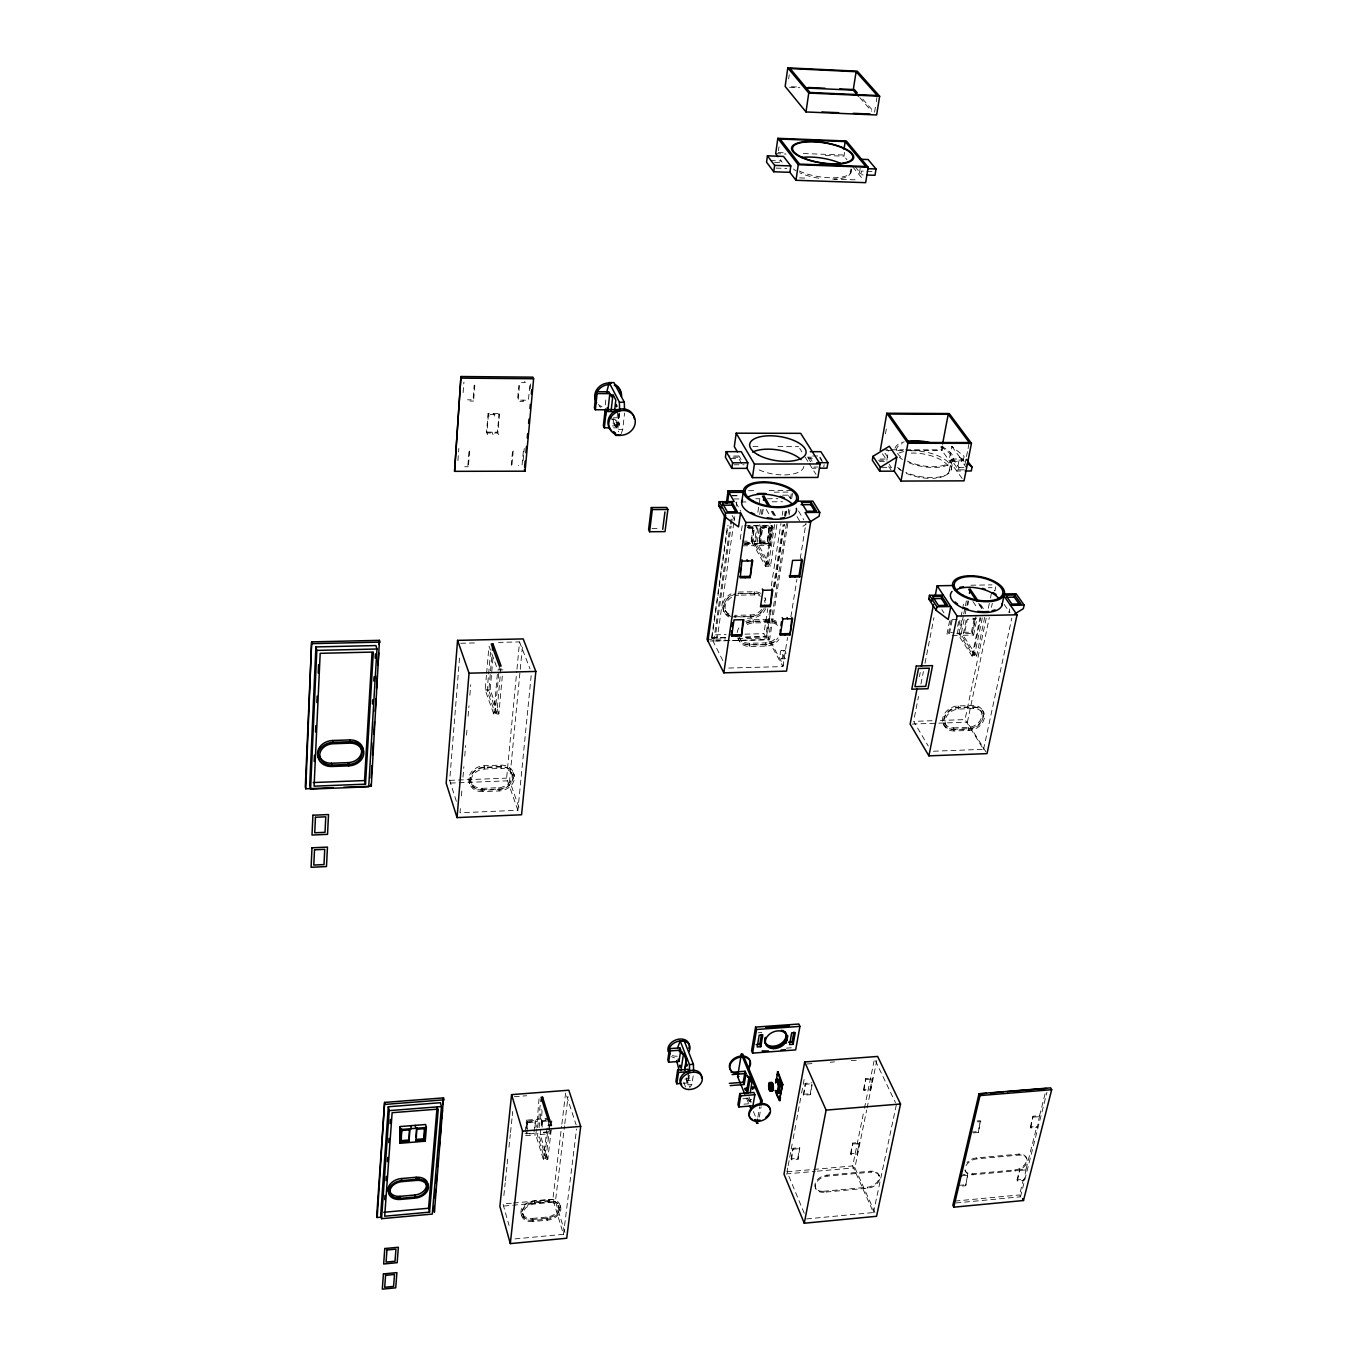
<?xml version="1.0" encoding="UTF-8"?>
<svg xmlns="http://www.w3.org/2000/svg" width="1357" height="1357" viewBox="0 0 1357 1357"><rect width="100%" height="100%" fill="white"/><g stroke="black" fill="none" stroke-linecap="round" stroke-linejoin="round"><path stroke-width="0.75" stroke-dasharray="5 3.75" d="M688.525 1076.949L688.83 1078.781L688.627 1076.61M457.92 460.651L458.853 448.421M463.11 392.58L463.924 382.063M467.877 465.485L468.996 451.253M473.22 397.737L474.204 385.151M468.538 464.705L469.827 448.421M473.729 398.958L475.052 382.165M456.359 801.325L449.676 780.36L459.514 658.026M487.587 434.596L486.552 432.137L488.079 413.58L499.037 413.631L500.105 416.073M460.362 808.568L460.006 812.775L517.882 810.282L531.452 672.699M461.414 795.982L462.126 787.586M463.008 777.103L463.873 766.603M464.756 756.12L465.638 745.621M466.52 735.138L467.215 726.741M468.097 716.259L468.979 705.759M469.861 695.276L470.726 684.776M498.511 434.63L497.459 432.171L499.037 413.631M502.294 676.142L498.85 713.952L493.778 714.104L485.161 689.899L486.434 675.311M486.62 673.225L488.808 648.205M500.92 668.051L496.832 713.087L495.135 713.137L487.146 690.747L490.539 652.123M496.832 713.087L488.808 690.696L491.862 656.143M498.85 713.952L490.165 689.763L493.117 656.415M511.267 465.417L512.522 451.253M511.979 464.654L513.421 448.438M517.712 398.042L518.815 385.507M518.255 399.246L519.748 382.538M493.778 714.104L497.374 674.175M495.135 713.137L499.41 666.05M523.344 451.253L522.038 465.4L518.459 465.417M523.14 460.583L524.26 448.455M529.79 385.609L528.45 400.196L517.526 400.128M530.163 388.882L530.723 382.64M517.882 810.282L506.619 778.138L516.763 671.257M516.966 669.154L519.544 641.912L498.528 642.404M518.9 807.211L509.587 780.75L522.36 647.255M503.871 1195.551L505.194 1182.931M505.415 1180.827L506.975 1166.104M507.196 1164.001L508.078 1155.587M508.96 1147.174L510.3 1134.554M510.52 1132.45L512.064 1117.727M512.284 1115.624L512.742 1111.434M525.21 1131.823L526.516 1120M605.256 404.963L606.155 396.736M526.448 1127.938L526.482 1120.153L549.297 1118.321M526.855 1128.787L527.703 1121.069L535.303 1120.458L535.116 1127.701M534.454 1133.485L526.872 1134.096L527.703 1121.069M613.72 418.702L613.025 424.911L617.859 424.928L619.029 414.58M534.013 1132.009L535.303 1120.458M539.051 1098.746L536.677 1127.107M543.394 1159.607L547.363 1125.275L551.807 1124.919L547.804 1159.234L543.394 1159.607L535.811 1134.876L536.456 1129.041M617.774 411.68L616.18 425.911L617.164 427.845L618.996 411.561M537.66 1127.701L540.849 1099.34M619.708 412.969L617.825 429.592L622.693 429.609L624.593 413.003M539.119 1127.582L541.172 1109.348M542.054 1110.755L541.07 1126.751M547.804 1159.234L540.188 1134.52L540.849 1128.685M541.664 1125.665L542.325 1119.898L549.907 1119.288M542.122 1127.124L542.325 1119.898M549.568 1127.837L546.023 1158.352L544.547 1158.488L548.092 1127.955M548.33 1125.92L548.805 1121.849M549.229 1125.055L549.025 1132.281L543.343 1132.756M549.687 1126.514L550.365 1120.746L542.766 1121.357M550.433 1125.92L551.112 1120.102M540.188 1134.52L550.365 1133.672L551.044 1127.854M551.264 1125.92L551.943 1120.102M514.998 1238.907L563.494 1234.327L552.859 1199.469L561.628 1126.208M561.866 1124.122L565.632 1092.724L576.148 1124.936M564.936 1232.427L555.437 1201.369L564.529 1125.869M564.783 1123.766L568.057 1096.507M563.494 1234.327L576.555 1129.024M778.477 150.644L779.02 146.793M788.638 78.893L789.231 74.771M722.84 660.605L711.543 638.112L727.352 526.923M786.483 523.531L768.316 639.758L713.646 641.03L711.984 637.739L728.03 525.057M741.736 463.653L738.683 458.395L739.022 456.02L728.946 456.02M713.646 641.03L730.066 526.109M730.354 524.023L731.542 515.66M733.781 522.937L717.242 638.078L715.58 634.805L731.135 526.075M731.44 523.989L732.644 515.626M734.086 520.851L734.68 516.661M736.189 506.195L736.783 502.005M740.21 539.306L742.55 523.208M751.354 542.291L752.948 525.702L751.354 542.291L747.13 542.342M744.094 544.038L752.541 543.936L754.153 527.33L745.672 527.415M752.541 543.936L754.153 527.33M757.868 512.234L758.733 506.348M759.021 504.38L759.903 498.494M776.899 524.481L770.471 566.225L765.552 566.31L754.017 545.684L756.731 527.568L755.815 525.956M774.626 524.565L768.367 565.428L766.722 565.445L755.187 544.852L758.224 524.582M759.733 514.456L760.955 506.348M768.367 565.428L756.816 544.836L759.852 524.565M761.362 514.439L762.278 508.366M762.464 514.15L763.346 508.264M759.123 542.206L760.751 525.617L759.123 542.206L767.519 542.105L769.165 525.549L767.519 542.105M770.471 566.225L758.885 545.633L761.616 527.517L760.7 525.905M744.484 525.77L771.539 525.38L768.74 543.767L760.327 543.852L759.632 542.63L761.956 527.262L770.386 527.178L771.081 528.399L762.634 528.467L761.956 527.262M760.327 543.852L762.634 528.467M745.485 543.699L768.774 543.445L767.384 541.019L770.148 522.971M768.74 543.767L770.386 527.178M688.728 1073.506L687.27 1082.971L686.388 1080.647L687.253 1074.981M765.552 566.31L771.929 524.514M758.885 545.633L770.216 545.497L769.283 543.886L772.048 525.804L748.216 526.024M766.722 565.445L772.981 524.582M770.216 545.497L772.981 527.415L772.048 525.804M689.356 1075.219L687.88 1084.871L691.849 1084.565L693.648 1072.98M769.826 609.921L765.619 636.976L763.872 633.719L767.74 608.767M771.285 585.902L780.937 523.548M782.226 515.236L782.87 511.08M773.388 587.021L783.091 524.599M784.38 516.271L785.364 510.028M728.692 668.034L782.87 666.592L766.569 636.501L770.776 609.547M774.321 586.75L784.007 524.565M785.296 516.271L786.263 510.045M771.132 609.751L766.909 636.84L744.348 637.366M774.694 586.835L784.448 524.328M785.737 515.982L786.721 509.74M788.18 513.353L788.756 509.011M790.452 498.816L791.436 492.574M844.597 152.391L844.003 156.191L823.309 155.427M787.823 523.259L769.606 639.622L709.999 641.013M789.129 514.931L790.113 508.705M791.725 498.307L792.709 492.082M850.364 172.814L850.975 168.963M810.587 461.821L808.399 458.344L808.772 455.986L812.063 461.193M860.185 168.421L859.185 174.731L863.137 174.883M782.87 666.592L787.535 637.536M790.877 616.773L796.898 579.405M800.24 558.643L805.922 523.344M874.587 112.139L875.927 103.827M876.266 101.741L876.944 97.585M823.784 467.012L824.157 464.654M757.885 1117.184L759.666 1106.888M759.292 1117.065L761.09 1106.769M885.459 433.884L886.867 425.928M878.522 460.21L886.816 460.21L888.598 450.219M804.243 1213.277L787.026 1171.803L787.789 1167.665M788.18 1165.595L789.333 1159.37M789.706 1157.3L790.86 1151.075M791.25 1149.006L792.776 1140.711M793.167 1138.642L794.32 1132.417M794.71 1130.347L796.237 1122.052M796.627 1119.983L797.78 1113.758M798.153 1111.688L801.224 1095.099M801.614 1093.03L804.684 1076.44M791.114 1158.844L793.082 1148.243L799.748 1147.666L798.153 1159.183L791.504 1159.777L791.114 1158.844L797.763 1158.25L798.153 1159.183M805.125 1083.344L805.532 1084.26L812.317 1083.717L810.265 1094.709L803.497 1095.252L805.125 1083.344L811.91 1082.801M791.504 1159.777L793.082 1148.243M803.497 1095.252L805.532 1084.26M797.763 1158.25L799.748 1147.666M810.265 1094.709L811.571 1084.633M962.181 478.512L941.47 449.812L942.216 445.859M942.996 446.453L942.199 450.575L894.721 450.558M963.351 460.142L964.098 456.291L951.783 446.283L949.12 460.142L963.351 460.142L965.607 463.229M949.222 471.1L951.461 459.48M964.233 469.827L958.5 469.844L952.326 461.295L952.767 458.988L962.266 458.988L967.253 465.807M951.206 469.895L953.14 459.819M951.783 446.283L959.67 457.088L956.956 471.015L963.097 470.998M958.5 469.844L958.958 467.52L952.767 458.988M919.418 676.634L920.233 672.512M966.795 468.114L961.825 461.295L962.266 458.988M914.431 717.208L918.502 696.463M920.945 684.013L923.388 671.579M925.016 663.268L933.955 617.639M964.929 464.535L966.099 458.53M966.506 456.546L967.677 450.541M968.067 448.556L969.237 442.552M949.612 620.878L946.999 633.99L948.051 635.619L951.478 618.368L952.275 619.589L949.391 633.923L948.594 632.701L952.512 632.599M850.585 1153.62L852.705 1143.086L859.269 1142.509L857.539 1153.959L850.992 1154.536L850.585 1153.62L857.132 1153.043L857.539 1153.959M863.544 1089.484L865.749 1078.578L872.432 1078.052L870.634 1089.875L863.968 1090.4L863.544 1089.484L870.21 1088.959L870.634 1089.875M957.669 626.374L959.314 618.198M850.992 1154.536L852.705 1143.086M863.968 1090.4L865.749 1078.578M960.926 616.909L962.13 611.023M962.52 609.056L964.115 601.202M984.673 617.35L976.633 655.957L972.07 656.076L958.585 635.381L962.011 618.538M982.315 617.893L974.563 655.16L973.037 655.194L959.552 634.533L963.317 616.027M963.724 613.975L964.98 607.8M965.404 605.748L966.659 599.59M806.584 1218.925L873.484 1212.53L852.705 1165.934L864.019 1110.331M864.426 1108.279L874.078 1060.903M974.563 655.16L961.061 634.482L964.827 615.993M965.234 613.941L966.489 607.783M966.913 605.714L968.169 599.557M967.846 605.035L968.644 601.117M857.132 1153.043L859.269 1142.509M870.21 1088.959L872.432 1078.052M976.633 655.957L963.097 635.28L966.557 618.046M874.892 1212.564L854.876 1167.783L866.665 1110.043M867.089 1107.991L876.775 1060.563M971.425 632.175L974.36 617.893L975.174 619.097L972.223 633.397L971.425 632.175L963.623 632.345L964.437 633.583L967.354 619.267L975.174 619.097M963.097 635.28L973.597 635.025L972.511 633.397L975.971 616.587M973.597 635.025L977.057 618.215L972.85 618.3M972.07 656.076L980.076 617.452M973.037 655.194L980.789 617.927M933.48 751.218L983.554 749.318L965.031 719.617L986.556 616.536M988.286 608.292L990.016 600.048M990.44 597.996L991.73 591.805M985.928 751.88L967.388 722.178L989.321 617.605M991.458 607.342L992.323 603.237M995.767 586.835L994.902 590.94L992.595 587.683L988.354 587.751M873.484 1212.53L896.4 1104.547M1008.929 612.635L1009.727 608.937M983.554 749.318L1011.796 618.13M962.435 1186.035L965.709 1185.73L967.728 1174.263L962.825 1174.721M973.359 1132.908L978.312 1132.467L980.416 1120.695L977.091 1120.984M965.709 1185.73L967.728 1174.263M978.312 1132.467L980.416 1120.695M1017.038 1179.962L1019.667 1169.497L1026.096 1168.903L1023.941 1180.302L1017.513 1180.895L1017.038 1179.962L1023.449 1179.369L1023.941 1180.302M1030.336 1127.005L1033.033 1116.217L1039.564 1115.658L1037.342 1127.362L1030.828 1127.921L1030.336 1127.005L1036.85 1126.429L1037.342 1127.362M1017.513 1180.895L1019.667 1169.497M1030.828 1127.921L1033.033 1116.217M955.956 1202.964L1020.481 1196.806L1019.514 1194.94L1023.449 1179.369M1026.096 1168.903L1036.85 1126.429M1039.564 1115.658L1045.467 1092.317M1020.481 1196.806L1046.959 1092.317M621.235 433.494L622.693 429.609M691.849 1084.565L689.848 1087.432L685.607 1076.457M614.433 422.858C611.905 426.437 620.115 427.54 619.657 424.164C619.165 420.975 613.127 422.095 614.5 425.623M619.284 422.875L619.352 425.623M802.818 526.312L806.075 524.294M751.727 1099.645C749.285 1098.508 749.522 1103.19 751.761 1101.816M750.37 1101.935L750.319 1099.764M955.04 1201.064L1019.514 1194.94M958.721 1185.39L965.234 1184.78M965.539 1171.566L965.081 1170.633A10.568 7.226 -26.5 0 0 972.63 1173.822L1014.815 1169.938A10.517 7.141 -27.2 0 0 1026.486 1161.151A10.517 7.141 -27.2 0 0 1018.768 1154.112L976.412 1157.928A10.568 7.226 -26.5 0 0 966.947 1162.678M961.655 1175.807L968.203 1175.213M965.014 1169.751A10.568 7.226 -26.5 0 0 973.088 1174.755L1015.307 1170.87A10.517 7.141 -27.2 0 0 1026.978 1162.084A10.517 7.141 -27.2 0 0 1019.26 1155.044L1018.768 1154.112M1020.142 1170.429L1026.587 1169.836M823.597 1191.276L867.377 1187.239A10.703 7.396 -24.6 0 0 879.115 1178.3A10.703 7.396 -24.6 0 0 870.736 1171.193L826.752 1175.162A10.771 7.48 -23.9 0 0 814.98 1184.152A10.771 7.48 -23.9 0 0 823.597 1191.276L824.004 1192.243L867.802 1188.189A10.703 7.396 -24.6 0 0 879.557 1179.25A10.703 7.396 -24.6 0 0 871.16 1172.143L870.736 1171.193M532.385 1218.416L546.905 1217.076A11.212 7.938 -18.5 0 0 558.762 1207.832A11.212 7.938 -18.5 0 0 548.856 1200.555L534.285 1201.861A11.246 7.955 -18.2 0 0 522.394 1211.139A11.246 7.955 -18.2 0 0 532.385 1218.416L532.979 1220.452L547.516 1219.112A11.229 7.938 -18.5 0 0 559.372 1209.833A11.229 7.938 -18.5 0 0 549.466 1202.573L548.856 1200.555M532.266 1219.519L546.769 1218.179A12.722 8.99 -18.5 0 0 560.204 1207.679A12.722 8.99 -18.5 0 0 548.991 1199.435L534.404 1200.758A12.739 9.024 -18.2 0 0 520.935 1211.275A12.739 9.024 -18.2 0 0 532.266 1219.519L532.86 1221.554L547.38 1220.197A12.722 8.99 -18.5 0 0 560.831 1209.698A12.722 8.99 -18.5 0 0 549.602 1201.454L548.991 1199.435M786.076 1173.958L815.269 1171.328M817.355 1171.142L854.876 1167.783M965.98 1165.629A10.568 7.226 -26.5 0 1 976.887 1158.861L1019.26 1155.044M511.284 1203.218L502.972 1203.964L509.045 1225.439M513.37 1203.031L552.859 1199.469M532.86 1221.554A12.756 9.024 -18.2 0 1 521.512 1213.294A12.756 9.024 -18.2 0 1 535.014 1202.777L549.602 1201.454M824.004 1192.243A10.771 7.48 -23.9 0 1 815.387 1185.119A10.771 7.48 -23.9 0 1 827.176 1176.129L871.16 1172.143M503.99 1206.017L555.437 1201.369M532.979 1220.452A11.263 7.955 -18.2 0 1 522.988 1213.175A11.263 7.955 -18.2 0 1 534.879 1203.896L549.466 1202.573M787.026 1171.803L811.656 1169.598M813.708 1169.429L852.705 1165.934M971.239 1132.111L977.837 1131.534M793.472 1149.175L800.138 1148.599M853.129 1144.002L859.693 1143.442M977.583 1121.917L980.89 1121.628M1033.542 1117.133L1040.073 1116.574M525.006 1133.757L533.25 1133.078M543.563 1132.23L549.755 1131.721L550.365 1133.672M525.583 1135.707L535.811 1134.876M742.89 1098.797L750.93 1098.152M803.09 1094.319L809.858 1093.776M743.958 1104.157L749.98 1103.665M527.076 1122.103L537.338 1121.289M541.731 1120.933L545.819 1120.594M528.144 1122.544L535.761 1121.917M866.173 1079.477L872.856 1078.951M806.991 1063.99L813.318 1063.515M830.196 1062.226L834.419 1061.903M851.297 1060.614L857.624 1060.139M684.861 1079.086L688.83 1078.781M686.388 1080.647L690.357 1080.342M683.097 1083.293L691.256 1082.665M514.286 1096.71L526.618 1095.744M786.415 1048.147L794.608 1047.536M758.19 1032.779L761.803 1032.507M450.405 783.074L509.587 780.75M482.074 788.349L498.681 787.688A12.722 10.33 -18.3 0 0 512.115 776.628A12.722 10.33 -18.3 0 0 500.665 766.535L483.957 767.163A12.756 10.364 -17.7 0 0 470.489 778.24A12.756 10.364 -17.7 0 0 482.074 788.349L482.702 790.215L499.325 789.537A12.739 10.33 -18.3 0 0 512.776 778.477A12.739 10.33 -18.3 0 0 501.31 768.384L500.665 766.535M481.956 789.757L498.562 789.079A14.418 11.704 -18.3 0 0 513.777 776.56A14.418 11.704 -18.3 0 0 500.784 765.127L484.093 765.755A14.452 11.738 -17.7 0 0 468.81 778.307A14.452 11.738 -17.7 0 0 481.956 789.757L482.583 791.623L499.206 790.944A14.435 11.704 -18.3 0 0 514.439 778.409A14.435 11.704 -18.3 0 0 501.428 766.976L500.784 765.127M482.702 790.215A12.773 10.364 -17.8 0 1 471.1 780.105A12.773 10.364 -17.8 0 1 484.602 769.029L501.31 768.384M449.676 780.36L506.619 778.138M482.583 791.623A14.469 11.738 -17.8 0 1 469.437 780.173A14.469 11.738 -17.8 0 1 484.72 767.604L501.428 766.976M953.394 727.861L968.355 727.335A12.128 9.414 -32.1 0 0 981.722 716.717A12.128 9.414 -32.1 0 0 972.664 706.844L957.635 707.336A12.145 9.448 -31.7 0 0 944.235 717.972A12.145 9.448 -31.7 0 0 953.394 727.861L954.446 729.591L969.424 729.065A12.145 9.414 -32.1 0 0 982.807 718.43A12.145 9.414 -32.1 0 0 973.749 708.558L972.664 706.844M953.106 729.218L968.067 728.692A13.74 10.669 -32.1 0 0 983.214 716.666A13.74 10.669 -32.1 0 0 972.952 705.47L957.923 705.962A13.774 10.72 -31.7 0 0 942.725 718.023A13.774 10.72 -31.7 0 0 953.106 729.218L954.175 730.948L969.135 730.422A13.757 10.669 -32.1 0 0 984.3 718.362A13.757 10.669 -32.1 0 0 974.038 707.184L972.952 705.47M932.123 720.737L913.617 721.364L928.256 746.011M940.35 720.448L965.031 719.617M912.192 724.061L936.72 723.23M938.756 723.162L967.388 722.178M954.175 730.948A13.774 10.72 -31.7 0 1 943.777 719.736A13.774 10.72 -31.7 0 1 958.992 707.675L974.038 707.184M954.446 729.591A12.162 9.465 -31.7 0 1 945.286 719.702A12.162 9.465 -31.7 0 1 958.704 709.049L973.749 708.558M485.161 689.899L490.165 689.763M487.146 690.747L488.808 690.696M502.87 669.832L497.765 669.968L488.995 646.119M781.395 650.444L784.583 650.376M781.547 658.84A4.207 1.289 88.6 0 0 782.548 652.598A4.207 1.289 88.6 0 0 780.326 652.496A4.207 1.289 88.6 0 0 781.547 658.84L784.736 658.773M460.702 643.252L477.511 642.879M711.984 637.739L726.69 637.4M745.587 636.976L766.569 636.501M711.543 638.112L725.893 637.79M707.099 639.368L725.588 638.943M737.903 638.655L768.707 637.96L783.532 665.575M956.804 633.753L972.511 633.397M959.552 634.533L961.061 634.482M952.258 635.517L958.585 635.381M740.515 639.758L739.616 638.027A12.739 10.483 -28.2 0 0 749.318 643.286L765.45 642.896A12.722 10.449 -28.7 0 0 776.764 637.179M739.005 640.521L738.106 638.791A14.435 11.891 -28.2 0 0 749.098 644.745L765.229 644.354A14.418 11.84 -28.7 0 0 778.053 637.875M739.701 637.128A12.756 10.5 -28.2 0 0 750.217 644.999L766.383 644.626A12.722 10.449 -28.6 0 0 777.697 638.893M738.072 637.536A14.452 11.891 -28.2 0 0 749.997 646.475L766.145 646.085A14.418 11.84 -28.6 0 0 778.986 639.588M747.249 624.559A12.756 10.5 -28.2 0 1 753.576 622.931L769.809 622.592A12.722 10.449 -28.6 0 1 777.883 625.645M952.275 619.589L960.128 619.42L957.228 633.736L956.431 632.515M715.58 634.805L726.08 634.567M744.976 634.143L763.872 633.719M761.718 609.395A12.501 10.364 -28.7 0 1 750.591 615.009L734.68 615.332L735.562 617.011L751.473 616.672A12.518 10.381 -28.7 0 0 764.195 608.411M734.476 616.79L750.37 616.468A14.164 11.755 -28.7 0 0 762.973 610.09M747.283 618.215L751.252 618.13A14.181 11.755 -28.7 0 0 765.67 608.75M745.722 621.574A14.435 11.891 -28.2 0 1 752.881 619.742L769.114 619.403A14.418 11.84 -28.7 0 1 778.256 622.88M746.333 622.846A12.739 10.483 -28.2 0 1 752.66 621.218L768.876 620.878A12.722 10.449 -28.7 0 1 778.511 626.188M746.621 623.287A14.452 11.891 -28.2 0 1 753.797 621.455L770.047 621.116A14.418 11.84 -28.6 0 1 776.662 622.659M970.9 585.223L991.984 584.867M760.615 593.314A14.164 11.755 -28.7 0 0 754.102 591.754L738.106 592.042L738.988 593.688L755.001 593.416A14.181 11.755 -28.7 0 1 758.444 593.772M759.632 594.587A12.501 10.364 -28.7 0 0 753.881 593.23L737.903 593.501L738.785 595.146L754.763 594.875A12.518 10.381 -28.7 0 1 760.531 596.232M743.415 542.817L751.863 542.732M759.632 542.63L768.045 542.546M743.873 544.157L769.283 543.886M755.187 544.852L756.816 544.836M742.652 545.819L754.017 545.684M742.245 541.172L767.384 541.019M747.283 526.957L753.627 526.906M761.43 526.838L769.86 526.753M652.072 528.518L660.265 528.433M747.215 527.652L756.731 527.568M761.616 527.517L772.981 527.415M748.47 528.602L754.831 528.552M740.939 501.988L747.181 501.937M772.116 501.802L782.497 501.734M748.623 490.708L754.78 490.674M769.165 490.606L791.759 490.505M774.202 492.167L790.656 492.082M731.83 495.458L740.294 495.407M782.633 495.186L788.994 495.152L791.097 498.681M732.186 495.831L740.532 495.797M733.933 498.952L740.21 498.918M755.764 498.765L759.92 498.748M767.384 498.765L777.832 498.697M879.387 461.38L885.205 461.38L885.612 459.056L877.86 459.056M952.326 461.295L961.825 461.295M734.001 464.789L744.128 464.773M464.739 466.757L468.386 466.74M813.861 467.029L817.83 467.029M881.728 467.673L891.464 467.656L886.783 460.769M958.958 467.52L966.591 467.503M812.131 468.233L815.845 468.216M882.661 449.778L888.954 449.778M891.057 449.778L903.66 449.795M905.764 449.795L941.47 449.812M886.46 450.558L892.652 450.558M812.724 455.986L818.644 455.986M732.967 457.207L740.498 457.207M807.313 457.156L811.537 457.156M730.626 458.395L738.683 458.395M808.399 458.344L812.351 458.344M752.982 446.606L759.208 446.623M777.866 446.64L798.611 446.657M612.516 425.894L621.031 425.928M613.5 427.845L622.032 427.862M486.552 432.137L497.459 432.171M613.432 417.769L621.964 417.803M611.786 419.296L615.009 419.313L617.859 424.928M467.52 399.806L471.201 399.823M469.861 401.027L473.559 401.061M519.884 401.35L523.548 401.367L522.988 400.162M521.58 382.555L525.244 382.589L524.684 381.385M776.034 168.081L786.806 168.472M871.957 171.474L861.407 171.101L860.983 173.798L854.842 166.334M799.578 177.903L805.77 178.123M832.621 179.039L855.351 179.819M775.678 153.646L786.025 154.036M770.369 160.567L781.089 160.957M774.576 162.45L782.599 162.738L780.292 159.719M778.206 152.578L784.482 152.815M803.327 153.528L843.087 155.003L846.938 159.719M791.453 86.729L799.85 87.102M789.52 87.255L799.799 87.713M959.67 457.088L965.862 462.109M862.747 99.112L873.857 111.783M859.795 97.67L871.618 111.206M852.688 166.809L863.612 180.108M1004.146 604.391L1009.93 612.736M884.985 453.187L888.462 458.293M882.457 453.781L886.816 460.21M888.699 466.537L891.04 469.98M980.585 604.527L984.029 609.615M978.668 603.136L982.095 608.207M979.059 604.56L982.502 609.649M972.952 601.541L977.515 608.309M941.809 609.598L943.946 612.889M982.739 710.949L983.825 712.646M819.984 457.156L821.986 460.311M819.747 457.716L823.054 462.924M981.298 711.679L982.383 713.375M799.714 448.404L801.902 451.915M805.193 457.156L808.161 461.906M809.162 463.483L815.981 474.373M957.923 705.962L958.992 707.675M957.635 707.336L958.704 709.049M968.355 727.335L969.424 729.065M968.067 728.692L969.135 730.422M944.693 723.094L945.744 724.808M943.251 723.807L944.302 725.537M798.51 511.012L803.802 519.833M788.519 495.542L790.385 498.63M797.017 516.61L800.884 523.09M772.947 511.352L775.882 516.389L774.236 516.406L771.285 511.352M772.235 511.199L775.424 516.661M739.022 456.02L741.058 459.514M766.247 509.418L769.402 514.88M735.833 502.548L740.82 511.436M732.169 515.473L734.883 520.376M754.102 591.754L755.001 593.416M769.114 619.403L770.047 621.116M753.881 593.23L754.763 594.875M768.876 620.878L769.809 622.592M750.591 615.009L751.473 616.672M765.45 642.896L766.383 644.626M752.881 619.742L753.797 621.455M750.37 616.468L751.252 618.13M752.66 621.218L753.576 622.931M765.229 644.354L766.145 646.085M1026.18 1157.317L1026.672 1158.25M749.318 643.286L750.217 644.999M749.098 644.745L749.997 646.475M725.113 610.107L725.978 611.77M1014.815 1169.938L1015.307 1170.87M723.62 610.854L724.485 612.516M610.345 415.513L618.673 431.814M976.412 1157.928L976.887 1158.861M972.63 1173.822L973.088 1174.755M875.401 1060.75L895.484 1102.647M878.607 1174.433L879.048 1175.383M867.377 1187.239L867.802 1188.189M826.752 1175.162L827.176 1176.129M493.558 413.614L494.61 416.056M488.079 413.58L489.114 416.022M815.557 1188.07L815.964 1189.037M492.014 432.154L493.049 434.613M748.962 1096.778L750.336 1100.086L748.928 1100.205L747.571 1096.897M747.792 1097.881L749.386 1101.782M753.406 1111.536L755.798 1117.388M746.401 1098L748.793 1103.852M519.544 641.912L529.976 668.848M683.775 1082.258L685.879 1087.754M513.591 773.507L514.252 775.356M511.962 773.931L512.607 775.78M498.681 787.688L499.325 789.537M498.562 789.079L499.206 790.944M484.093 765.755L484.72 767.604M483.957 767.163L484.602 769.029M470.675 781.004L471.303 782.87M469.03 781.428L469.641 783.294M546.023 1158.352L538.424 1133.655L536.965 1133.774L544.547 1158.488M560.085 1205.321L560.695 1207.34M558.643 1205.745L559.271 1207.747M526.431 1132.637L526.872 1134.096M546.905 1217.076L547.516 1219.112M546.769 1218.179L547.38 1220.197M534.404 1200.758L535.014 1202.777M534.285 1201.861L534.879 1203.896M522.53 1213.277L523.107 1215.295M521.088 1213.684L521.665 1215.719M737.19 632.583A14.435 11.891 -28.2 0 1 739.972 626.272M785.381 658.23A4.207 1.289 88.6 0 1 783.464 655.957A4.207 1.289 88.6 0 1 784.363 650.427A4.207 1.289 88.6 0 1 785.957 654.617M850.144 170.982A30.38 10.178 9 0 1 834.08 179.226M818.729 178.208A30.38 10.178 9 0 1 799.68 172.746M796.169 170.897A30.38 10.178 9 0 1 793.421 168.98M851.331 169.269A31.33 10.483 9 0 1 834.691 177.767A31.33 10.483 9 0 1 799.307 171.067M803.904 466.299A28.412 12.264 8.8 0 1 785.991 474.865A28.412 12.264 8.8 0 1 756.188 468.436M911.259 453.085A27.869 11.84 10.2 0 1 947.22 464.773A27.869 11.84 10.2 0 1 932.717 478.343M928.12 478.326A27.869 11.84 10.2 0 1 905.204 472.813M901.642 470.862A27.869 11.84 10.2 0 1 898.69 468.759M941.554 446.538A29.667 12.501 10.2 0 1 947.932 464.959A29.667 12.501 10.2 0 1 907.697 462.194M902.507 459.497A29.667 12.501 10.2 0 1 899.369 457.275M895.026 448.166A29.667 12.501 10.2 0 1 904.237 441.873M940.537 446.962A27.954 11.772 10.2 0 1 946.083 464.518A27.954 11.772 10.2 0 1 907.341 461.109M900.811 457.088A27.954 11.772 10.2 0 1 897.13 452.695M896.502 450.541A27.954 11.772 10.2 0 1 902.151 443.62M910.886 450.778A29.6 12.569 10.2 0 1 951.24 469.709A29.6 12.569 10.2 0 1 905.848 472.338M900.658 469.624A29.6 12.569 10.2 0 1 897.537 467.402M898.996 453.034A29.6 12.569 10.2 0 1 906.425 451.152M600.914 407.321A13.366 11.908 -28.1 0 1 599.183 406.082M602.067 406.659A13.349 11.891 -28.2 0 1 598.403 404.522M674.497 1057.815A11.06 8.159 -21.8 0 1 671.528 1056.56M677.33 1056.187A11.06 8.159 -21.8 0 1 672.207 1055.441M728.913 613.992A12.518 10.415 -28.2 0 1 724.604 603.22A12.518 10.415 -28.2 0 1 734.731 593.925M765.755 600.71A14.164 11.755 -28.7 0 0 764.873 597.759L765.772 599.404A14.181 11.755 -28.7 0 1 766.671 602.355M731.033 616.434A14.198 11.806 -28.2 0 1 722.569 606.291A14.198 11.806 -28.2 0 1 731.05 593.823M728.811 616.943A14.215 11.806 -28.2 0 1 724.485 603.119A14.215 11.806 -28.2 0 1 738.988 593.688M764.279 600.15A12.518 10.381 -28.7 0 1 765.077 602.762M735.562 617.011A12.535 10.415 -28.2 0 1 732.509 616.689M729.795 615.671A12.535 10.415 -28.2 0 1 725.164 606.325A12.535 10.415 -28.2 0 1 732.543 596.724M735.613 595.587A12.535 10.415 -28.2 0 1 738.785 595.146M488.418 414.394L486.892 432.951L497.815 432.985L499.393 414.445L488.418 414.394"/><path stroke-width="1.5" d="M343.813 787.281L371.292 786.195L379.468 640.351L311.635 641.861L305.308 786.924L305.749 788.79L333.245 787.705M305.749 788.79L311.635 641.861M315.893 646.933L309.701 785.482L310.583 789.112L368.714 786.806L376.958 649.002L375.923 645.559L315.893 646.933L316.809 650.393L310.583 789.112M314.179 761.481L314.468 755.17M315.519 732L315.808 725.673M316.86 702.502L317.148 696.192M318.2 673.021L318.59 664.591M365.525 784.159L373.311 652.072L320.184 653.328L314.095 786.161L365.525 784.159L364.541 780.563L372.039 652.819M372.446 703.961L372.683 699.788M373.803 681.01L374.057 676.838M375.177 658.077L375.414 653.904M371.156 778.104L371.92 765.569M372.547 755.137L373.311 742.618M373.803 734.273L374.566 721.754M375.194 711.322L375.94 698.787M376.567 688.355L377.331 675.837M377.958 665.405L378.722 652.887M379.214 644.524L379.468 640.351M434.24 1206.152L434.393 1212.31L443.535 1097.881L384.591 1102.41L376.737 1215.482L377.195 1217.5L381.283 1217.127M377.195 1217.5L384.591 1102.41M388.306 1106.752L380.689 1214.736L381.571 1218.671L432.289 1214.074L441.483 1106.549L440.465 1102.715L388.306 1106.752L389.238 1110.62L381.571 1218.671M384.693 1199.605L384.998 1195.381M386.05 1180.607L386.355 1176.383M387.407 1161.609L387.712 1157.385M388.764 1142.611L389.069 1138.387M390.121 1123.613L390.426 1119.406M400.044 1126.564L399.755 1143.306L425.233 1141.203L426.369 1127.48L425.606 1124.512L400.044 1126.564L399.755 1143.306M400.977 1138.506L401.689 1128.973L401.18 1142.153L409 1141.525L409.899 1129.838L402.062 1130.466M460.956 376.517L454.561 471.337L525.074 471.184L533.623 378.756L532.86 377.161L460.956 376.517L454.561 471.337M409 1141.525L409.373 1130.296M415.971 1137.488L416.735 1127.769L416.192 1140.932L423.978 1140.287L424.928 1128.617L417.125 1129.245M457.563 640.368L446.182 783.243L457.055 817.592L521.563 814.777L535.845 671.427L523.174 638.91L457.563 640.368L469.047 673.191L457.055 817.592M423.978 1140.287L424.385 1129.075M429.558 1212.14L438.277 1109.093L392.122 1112.706L384.693 1216.211L429.558 1212.14L428.575 1208.239L437.073 1107.363M434.952 1197.824L435.665 1189.495M436.208 1183.253L436.92 1174.925M437.632 1166.596L438.345 1158.267M439.074 1149.939L439.787 1141.61M440.313 1135.351L441.025 1127.022M441.754 1118.694L442.467 1110.365M442.993 1104.123L443.535 1097.881M492.404 650.054L492.947 643.964L491.251 643.998L499.41 666.05L501.106 666.016L492.947 643.964M524.548 467.419L525.125 461.126M525.905 452.729L526.482 446.436M527.262 438.04L527.636 433.833M528.602 423.333L528.993 419.143M529.959 408.644L530.35 404.454M531.316 393.954L531.707 389.764M511.572 1094.624L499.885 1206.39L510.317 1243.606L566.717 1238.246L580.694 1126.395L568.82 1090.214L511.572 1094.624L522.564 1131.144L510.317 1243.606M596.147 391.681L594.4 407.846L595.35 409.746L608.021 409.814L609.802 393.649L608.835 391.766L596.147 391.681L597.097 393.564L595.35 409.746M606.613 392.631L609.174 382.572L614.009 382.623L624.305 402.249L624.491 409.407M618.012 409.627L605.154 409.56L603.373 425.861L604.34 427.811L609.836 427.828M604.34 427.811L606.138 411.51L605.154 409.56M611.108 411.035L612.94 394.514L615.807 400.061L614.636 410.408M542.105 1101.239L542.563 1097.185L541.087 1097.304L548.805 1121.849L550.28 1121.73L542.563 1097.185M651.309 507.552L648.595 529.637L649.63 531.74L665.032 531.622L667.865 509.486L666.745 507.45L651.309 507.552L652.361 509.621M649.579 531.774L652.327 509.587L667.865 509.486M662.742 529.264L664.947 511.911M779.715 1092.996L777.629 1093.165L778.935 1085.854L777.731 1080.036L777.154 1081.682L778.613 1081.563L779.122 1079.901L780.411 1085.736L779.105 1093.047L778.121 1090.74L776.645 1090.858C772.862 1090.909 786.721 1113.418 775.084 1090.366M719.21 501.7L725.503 513.082L740.532 512.963L738.513 526.906L724.96 516.966L718.633 505.55L719.21 501.7L734.154 501.598L728.081 490.793L744.518 490.725M746.995 468.352L747.809 462.788L741.295 451.66L726.199 451.66L725.418 457.207L731.83 468.386L746.995 468.352L752.423 477.647L817.898 477.443L820.086 463.958L800.681 433.341L736.206 433.188L734.324 446.606L737.411 451.898M789.893 172.322L790.809 165.944L783.498 156.411L767.434 155.818L766.552 162.161L773.727 171.762L789.893 172.322L795.982 180.294L865.664 182.669L868.158 167.233L846.378 140.992L777.832 138.312L775.678 153.646L777.985 156.683M724.536 515.914L707.099 639.368L723.824 672.835L786.517 671.121L810.706 521.868L805.04 512.488L819.764 512.386L819.136 516.22L809.349 522.275M726.3 503.362L728.081 490.793M787.789 67.85L785.16 86.441L805.99 111.953L876.639 114.955L879.658 96.228L857.302 71.175L787.789 67.85L808.755 93.056L879.658 96.228M724.96 516.966L725.503 513.082M731.83 468.386L732.61 462.805L726.199 451.66M773.727 171.762L774.643 165.367L767.434 155.818M707.947 641.047L725.724 515.423M727.488 502.853L728.98 492.387L743.365 492.32M736.02 512.301L732.017 505.143L732.339 502.819L722.382 502.887L727.335 511.826L737.343 511.759L732.339 502.819M741.77 501.988L743.466 490.352M723.824 672.835L745.858 522.428L740.532 512.963M752.423 477.647L754.407 464.043L736.206 433.188M795.982 180.294L798.255 164.723L777.832 138.312M805.99 111.953L808.755 93.056M669.459 1048.639L667.797 1059.953L668.645 1062.226L679.026 1061.445L680.722 1050.148L679.84 1047.875L669.459 1048.639L670.324 1050.912L668.645 1062.226M731.627 636.196L734.035 619.895L743.857 619.691L741.414 635.975L731.627 636.196L731.559 630.835M732.169 626.764L732.763 622.693M740.159 572.349L740.769 568.159M741.991 559.779L740.227 577.811L750.133 577.658L752.643 560.916L751.948 559.644L750.133 577.658M677.652 1047.723L680.179 1040.904L684.132 1040.615L693.41 1064.295L693.597 1071.25M741.414 635.975L742.873 620.454M679.28 1051.641L679.84 1047.875M677.635 1070.096L678.517 1072.42L689.017 1071.623L688.118 1069.316L677.635 1070.096L675.939 1081.461L676.804 1083.785L680.993 1083.463M763.499 500.258L764.11 496.204L762.464 496.221L768.35 506.314M676.804 1083.785L678.517 1072.42M680.96 1070.656L683.572 1053.337L686.15 1060.004L684.691 1069.638M684.912 1070.368L686.659 1058.816M762.99 590.261L760.48 606.749L770.267 606.562L772.828 590.091L762.99 590.261L762.295 588.989M770.267 606.562L772.116 588.819M843.986 149.253L845.19 141.586L780.122 139.059L799.527 164.095L865.817 166.47L845.19 141.586M858.472 96.16L853.214 90.156L856.097 71.717L790.113 68.562L810.044 92.48L877.284 95.499L856.097 71.717M782.192 617.622L782.904 618.894L792.607 618.69L789.995 634.872L780.326 635.093L780.258 629.767M780.903 625.713L781.547 621.659M780.326 635.093L782.904 618.894M789.944 577.047L792.607 560.373L802.428 560.237L799.748 576.895L789.944 577.047L789.231 575.792L799.019 575.639L799.748 576.895M789.995 634.872L791.894 617.418M799.019 575.639L801.699 558.999M815.116 511.725L810.791 504.634L811.164 502.344L801.393 502.395L806.753 511.25L816.575 511.182L811.164 502.344M810.299 451.677L820.866 451.677L827.906 462.686L827.007 468.199L819.577 468.216M860.253 159.244L868.124 159.532L876.028 168.997L874.994 175.29L867.089 175.019M744.789 1094.098L737.597 1076.559L741.329 1054.118L742.72 1054.016L762.159 1100.595L761.447 1104.717M739.802 1093.555L737.937 1104.632L738.87 1106.939L752.931 1105.802L754.848 1094.726L753.898 1092.453L739.802 1093.555L740.735 1095.845L738.87 1106.939M730.219 1085.617L744.179 1084.531L743.246 1082.275L745.112 1071.267L731.135 1072.335M744.179 1084.531L746.028 1073.506L745.112 1071.267M755.578 1027.096L751.574 1050.725L752.592 1053.117L795.66 1049.911L799.935 1026.384L798.866 1024.026L755.578 1027.096L756.595 1029.488L752.592 1053.117M746.214 1093.589L749.081 1076.712L751.829 1083.293L750.217 1092.69M747.605 1093.488L750.167 1078.476M760.802 1046.705L762.838 1034.899L759.208 1035.154L757.189 1046.959L760.802 1046.705L759.784 1044.313L761.464 1034.475M758.207 1123.223L756.799 1123.342L757.511 1119.237M760.022 1104.835L760.751 1100.714L741.329 1054.118M894.263 471.167L896.79 457.122L889.31 446.232L872.992 456.342L872.314 460.227L879.658 471.201L894.263 471.167L901.014 481.073L964.047 480.853L971.442 443.332L949.255 413.546L886.816 413.24L880.269 450.558M879.658 471.201L880.354 467.3L872.941 456.325M775.525 1083.022L777.985 1071.826L776.95 1074.829M776.153 1082.106L776.815 1078.374M786.076 1043.312L787.467 1035.476M786.992 1039.92L787.705 1035.985M779.376 1100.442L782.65 1084.43L779.885 1097.643M782.192 1084.718L777.357 1071.86M779.987 1100.391L780.496 1097.592M782.819 1084.667L777.985 1071.826M793.15 1044.313L795.27 1032.558L791.674 1032.813L789.57 1044.585L793.15 1044.313L792.098 1041.939L793.862 1032.151M901.014 481.073L907.901 443.264L886.816 413.24M804.684 1061.971L783.99 1174.144L804.277 1223.234L876.554 1216.296L900.522 1103.987L877.623 1056.441L804.684 1061.971L826.108 1110.111L804.277 1223.234M942.589 443.892L948.221 414.292L888.971 414.004L908.986 442.484L969.237 442.552L948.221 414.292M929.46 595.316L936.924 606.783L950.816 606.511L948.238 619.471L936.211 610.396L928.714 598.895L929.46 595.316L943.285 595.078M916.993 689.034L910.14 724.129L928.883 755.849L987.014 753.627L1017.055 614.806L1003.502 595.299M921.437 666.321L933.531 604.374M935.16 596.113L937.161 585.783L954.039 585.495M936.211 610.396L936.924 606.783M946.27 605.985L941.351 598.488L941.775 596.334L932.564 596.503L938.433 605.51L947.695 605.324L941.775 596.334M928.883 755.849L957.092 616.044L937.161 585.783M969.424 593.382L970.255 589.277L968.745 589.311L976.769 601.168M1001.907 605.527L1004.197 594.739A26.394 12.145 11.2 0 0 969.492 575.758A26.394 12.145 11.2 0 0 961.977 595.655A26.394 12.145 11.2 0 0 1004.197 594.739M1019.497 604.56L1014.29 597.148L1014.748 595.011L1005.707 595.163L1011.915 604.086L1021.007 603.916L1014.748 595.011M1002.586 593.993L1016.156 593.755L1024.128 605.086L1023.348 608.665L1014.68 613.958M979.042 1093.708L952.868 1205.287L953.784 1207.187L1023.483 1200.521L1051.692 1089.688L1050.657 1087.856L979.042 1093.708L980.008 1095.574L953.784 1207.187M753.78 1086.736L753.83 1088.619M880.354 467.3L896.79 457.122M383.794 1212.276L428.575 1208.239M389.51 1188.986A11.314 8.125 -15.5 0 0 400.01 1196.331L414.75 1195.025A11.297 8.091 -15.8 0 0 425.318 1181.726M400.485 1198.333L415.242 1197.027A11.297 8.091 -15.8 0 0 426.963 1187.731A11.297 8.091 -15.8 0 0 416.565 1180.386L401.74 1181.659A11.331 8.125 -15.5 0 0 389.985 1190.971A11.331 8.125 -15.5 0 0 400.485 1198.333L400.01 1196.331M401.825 1180.556L416.667 1179.267A12.807 9.177 -15.8 0 1 428.439 1187.596A12.807 9.177 -15.8 0 1 415.14 1198.129L400.4 1199.435A12.841 9.194 -15.5 0 1 388.492 1191.09A12.841 9.194 -15.5 0 1 401.825 1180.556L401.35 1178.554L416.175 1177.265A12.79 9.177 -15.8 0 1 427.93 1185.628M400.824 1140.66L408.627 1140.033M423.605 1138.811L415.819 1139.439L416.192 1140.932M522.564 1131.144L580.694 1126.395M980.229 1093.844L986.437 1093.335M990.576 1092.996L1002.993 1091.978M1007.131 1091.639L1046.451 1088.433M980.008 1095.574L1051.692 1089.688M826.108 1110.111L900.522 1103.987M400.773 1129.533L426.369 1127.48M760.751 1100.714L762.159 1100.595M389.238 1110.62L441.483 1106.549M777.357 1080.545L778.816 1080.443M778.155 1082.428L780.241 1082.258M777.951 1083.548L780.038 1083.395M778.935 1085.854L781.021 1085.685M776.458 1091.978L778.528 1091.808M740.735 1095.845L754.848 1094.726M732.051 1074.574L746.028 1073.506M737.597 1076.559L738.971 1076.44M385.066 1104.394L444.061 1099.832M778.256 1079.222L776.17 1079.375L777.154 1081.682M729.32 1083.361L743.246 1082.275M680.179 1040.904L689.424 1064.583L693.41 1064.295M670.324 1050.912L680.722 1050.148M756.188 1044.585L759.784 1044.313M788.519 1042.21L792.098 1041.939M768.537 1050.963L762.057 1050.895M781.072 1050.03L785.245 1049.724M756.595 1029.488L799.935 1026.384M313.213 782.548L364.541 780.563M319.54 755.798A12.858 10.551 -12.5 0 0 331.464 763.245L348.376 762.617A12.807 10.517 -13.1 0 0 361.352 748.827M331.939 765.077L348.868 764.449A12.824 10.517 -13.1 0 0 362.115 753.356A12.824 10.517 -13.1 0 0 350.021 743.161L333.008 743.755A12.858 10.551 -12.6 0 0 319.709 754.865A12.858 10.551 -12.6 0 0 331.939 765.077L331.464 763.245M348.783 765.874L331.871 766.484A14.571 11.959 -12.6 0 1 317.996 754.916A14.571 11.959 -12.6 0 1 333.076 742.313L350.106 741.736A14.537 11.925 -13.1 0 1 363.812 753.288A14.537 11.925 -13.1 0 1 348.783 765.874L348.291 764.025M319.2 759.089A14.571 11.959 -12.5 0 1 319.76 746.978A14.571 11.959 -12.5 0 1 332.601 740.498L349.614 739.921A14.52 11.925 -13.1 0 1 363.303 751.507M469.047 673.191L535.845 671.427M316.809 650.393L376.958 649.002M312.093 643.642L380.011 642.115M730.965 634.906L740.735 634.686M779.613 633.804L789.282 633.6M1010.49 605.358L1024.128 605.086M957.092 616.044L1017.055 614.806M932.14 598.658L941.351 598.488M1007.047 597.267L1014.29 597.148M761.413 605.443L769.572 605.29M739.531 576.555L749.437 576.403M742.686 561.035L752.643 560.916M745.858 522.428L810.706 521.868M722.06 505.211L732.017 505.143M801.037 504.702L810.791 504.634M732.61 462.805L747.809 462.788M816.744 462.703L827.906 462.686M754.407 464.043L820.086 463.958M965.149 470.998L971.273 470.981L972.036 467.13L967.405 463.365M620.522 435.444L615.654 435.427L613.822 431.814M907.901 443.264L971.442 443.332M606.138 411.51L617.164 411.561M597.097 393.564L609.802 393.649M609.174 382.572L619.403 402.215L624.305 402.249M461.617 378.128L533.623 378.756M798.255 164.723L868.158 167.233M774.643 165.367L790.809 165.944M868.107 168.709L876.028 168.997M821.918 111.986L838.66 112.699M853.316 113.326L870.074 114.039M808.246 87.493L825.039 88.256M839.729 88.917L854.418 89.596L857.2 92.768M805.956 88.001L853.214 90.156M718.684 505.567L722.043 508.044M928.765 598.912L931.767 601.168M966.371 459.395L972.087 467.147M970.255 589.277L978.295 601.151M819.764 512.386L812.877 501.123L798.221 501.208L797.254 499.613M764.11 496.204L769.996 506.297M794.116 575.707L794.846 576.962M787.043 617.52L787.755 618.792M746.978 559.712L747.673 560.967M784.448 633.702L785.16 634.991M764.67 605.375L765.365 606.647M744.501 576.471L745.18 577.743M735.85 634.788L736.529 636.094M1022.516 1198.638L1023.483 1200.521M607.071 407.914L608.021 409.814M961.18 1174.857L961.655 1175.807M524.345 469.522L525.074 471.184M777.629 1079.273L778.613 1081.563M776.645 1090.858L777.629 1093.165M749.59 1105.802L751.201 1109.704M755.204 1119.44L756.799 1123.342M678.161 1059.172L679.026 1061.445M678.856 1069.435L676.651 1060.529M370.783 784.363L371.292 786.195M349.614 739.921L350.106 741.736M348.376 762.617L348.868 764.449M332.601 740.498L333.076 742.313M424.487 1138.235L425.233 1141.203M415.106 1125.36L415.853 1128.329M410.594 1125.716L411.324 1128.685M416.175 1177.265L416.667 1179.267M414.75 1195.025L415.242 1197.027M400.841 1140.406L401.18 1142.153M619.403 402.215L619.657 411.188M605.375 409.169L605.544 415.496M689.424 1064.583L689.61 1071.555M784.312 517.645A25.953 11.585 8.8 0 1 780.462 518.221M771.811 518.289A25.953 11.585 8.8 0 1 767.299 517.78M754.628 514.201A25.953 11.585 8.8 0 1 751.15 512.471M747.928 497.103A25.953 11.585 8.8 0 1 792.149 503.99M796.355 508.315A27.683 12.349 8.8 0 1 767.18 518.544A27.683 12.349 8.8 0 1 742.567 499.936M757.223 493.643A27.683 12.349 8.8 0 1 766.315 493.592M780.207 496.306A27.683 12.349 8.8 0 1 784.363 497.866M995.02 609.802A24.68 11.45 11.2 0 1 992.018 610.786M988.524 611.43A24.68 11.45 11.2 0 1 977.702 611.312M967.897 609.089A24.68 11.45 11.2 0 1 964.047 607.631M957.584 604.001A24.68 11.45 11.2 0 1 955.158 601.948M955.396 590.363A24.68 11.45 11.2 0 1 978.516 588.243A24.68 11.45 11.2 0 1 999.142 598.98M1002.28 603.424A26.326 12.213 11.2 0 1 971.782 611.006A26.326 12.213 11.2 0 1 952.054 591.398M959.823 587.394A26.326 12.213 11.2 0 1 963.521 586.75M982.332 588.361A26.326 12.213 11.2 0 1 985.199 589.226M992.951 592.551A26.326 12.213 11.2 0 1 996.14 594.553M802.445 157.395A30.38 10.178 9 0 1 840.729 163.451M743.534 1056.95A10.805 7.871 -23 0 1 747.944 1069.299M738.751 1073.658A10.805 7.871 -23 0 1 729.812 1066.076A10.805 7.871 -23 0 1 741.55 1056.95M743.144 1056.034A10.805 7.871 -23 0 1 748.742 1066.873M738.378 1072.725A10.805 7.871 -23 0 1 736.393 1072.725M731.491 1070.843A10.805 7.871 -23 0 1 730.745 1061.903A10.805 7.871 -23 0 1 741.159 1056.017M752.406 1119.491A11.06 7.921 -23.1 0 1 754.831 1105.463A11.06 7.921 -23.1 0 1 770.081 1109.517M769.504 1112.808A11.06 7.921 -23.1 0 1 765.857 1117.354M760.09 1120.085A11.06 7.921 -23.1 0 1 754.102 1120.119M785.041 1031.812A11.348 8.295 -23.9 0 1 778.918 1044.788A11.348 8.295 -23.9 0 1 764.636 1041.481M784.583 1032.015A11.348 8.295 -23.9 0 1 777.476 1047.044A11.348 8.295 -23.9 0 1 765.535 1037.868M781.411 1030.353A11.348 8.295 -23.9 0 1 783.142 1031.032M782.904 1030.506A11.348 8.295 -23.9 0 1 784.6 1041.497A11.348 8.295 -23.9 0 1 770.674 1046.909A11.348 8.295 -23.9 0 1 765.314 1037.342M752.609 452.118A28.412 12.264 8.8 0 1 801.003 459.667M908.24 441.127A29.667 12.501 10.2 0 1 932.547 443.247M909.156 441.856A27.954 11.772 10.2 0 1 927.391 442.755M611.668 430.763A13.604 12.009 -28 0 1 615.824 410.526A13.604 12.009 -28 0 1 634.431 419.211M615.383 432.9A13.604 12.009 -28 0 1 613.398 432.001M614.28 385.269A13.366 11.908 -28.1 0 1 621.523 396.872M596.639 402.825A13.366 11.908 -28.1 0 1 595.977 394.565M596.792 392.495A13.366 11.908 -28.1 0 1 609.921 384.489M615.416 384.659A13.349 11.891 -28.2 0 1 620.76 393.191M595.842 401.265A13.349 11.891 -28.2 0 1 597.877 388.102A13.349 11.891 -28.2 0 1 611.345 383.149M669.493 1054.474A11.06 8.159 -21.8 0 1 679.67 1041.006A11.06 8.159 -21.8 0 1 688.881 1051.692M669.646 1053.727A11.06 8.159 -21.8 0 1 677.075 1039.53A11.06 8.159 -21.8 0 1 688.83 1048.35M681.655 1085.125A11.229 8.176 -21.9 0 1 688.304 1071.097A11.229 8.176 -21.9 0 1 701.518 1078.103M416.073 1178.385A11.297 8.091 -15.8 0 1 418.923 1178.419M399.925 1197.434A12.824 9.194 -15.5 0 1 396.702 1197.4M391.24 1195.466A12.824 9.194 -15.5 0 1 389.374 1193.685M388.289 1191.514A12.824 9.194 -15.5 0 1 401.35 1178.554M358.333 744.162A12.807 10.517 -13.1 0 1 360.233 746.299M776.238 1082.055A4.41 1.306 85.6 0 1 778.223 1086.312A4.41 1.306 85.6 0 1 776.815 1090.451M770.844 1083.836A4.41 1.289 85.6 0 1 772.625 1083.276A4.41 1.289 85.6 0 1 773.236 1089.467A4.41 1.289 85.6 0 1 771.438 1090.027M771.081 1083.581A3.969 1.17 85.6 0 1 772.71 1083.972A3.969 1.17 85.6 0 1 773.083 1089.383A3.969 1.17 85.6 0 1 771.505 1089.688M611.193 394.65L611.532 396.617L611.193 394.65M616.299 404.573L616.638 406.557L616.299 404.573M312.924 815.218L312.008 835.047L327.529 834.351L328.513 814.556L312.924 815.218M311.991 847.803L311.092 867.31L326.477 866.546L327.461 847.09L311.991 847.803M315.452 817.27L314.722 832.791L325.018 832.333L325.782 816.812L315.452 817.27M314.502 849.804L313.789 865.071L324.001 864.579L324.747 849.329L314.502 849.804M679.993 1065.313L680.281 1067.128L679.993 1065.313M681.977 1052.048L682.283 1053.863L681.977 1052.048M686.574 1063.956L686.879 1065.788L686.574 1063.956M745.197 1088.331L745.502 1090.129L745.197 1088.331M746.587 1088.229L746.893 1090.01L746.587 1088.229M747.385 1075.406L747.69 1077.187L747.385 1075.406M752.27 1087.161L752.592 1088.976L752.27 1087.161M384.777 1248.525L383.658 1263.995L397.177 1262.688L398.347 1247.253L384.777 1248.525M383.42 1273.918L382.318 1289.15L395.735 1287.827L396.906 1272.612L383.42 1273.918M386.949 1250.001L386.067 1262.095L395.023 1261.247L395.939 1249.152L386.949 1250.001M385.575 1275.359L384.71 1287.284L393.598 1286.402L394.514 1274.477L385.575 1275.359M916.28 666.05L911.768 689.22L927.984 688.728L932.564 665.608L916.28 666.05M918.502 668.475L914.957 686.676L925.762 686.354L929.358 668.17L918.502 668.475M789.214 1025.655L766.128 1027.3L789.214 1025.655M751.948 501.378A27.751 12.281 8.8 0 0 797.594 500.954A27.751 12.281 8.8 0 0 763.058 481.871A27.751 12.281 8.8 0 0 751.948 501.378M753.118 500.954A26.02 11.518 8.8 0 0 795.931 500.546A26.02 11.518 8.8 0 0 763.567 482.668A26.02 11.518 8.8 0 0 753.118 500.954M962.995 595.214A24.748 11.399 11.2 0 0 1002.586 594.349A24.748 11.399 11.2 0 0 970.068 576.555A24.748 11.399 11.2 0 0 962.995 595.214M802.309 157.412A30.482 10.059 9 0 0 852.111 159.108A30.482 10.059 9 0 0 813.589 141.806A30.482 10.059 9 0 0 802.309 157.412M801.682 157.565A31.432 10.364 9 0 0 853.01 159.295A31.432 10.364 9 0 0 813.301 141.467A31.432 10.364 9 0 0 801.682 157.565M757.002 1121.425A11.06 7.921 -23.1 0 0 770.165 1108.957A11.06 7.921 -23.1 0 0 752.423 1108.482A11.06 7.921 -23.1 0 0 757.002 1121.425M773.253 1048.605A11.348 8.295 -23.9 0 0 786.823 1035.645A11.348 8.295 -23.9 0 0 768.639 1034.95A11.348 8.295 -23.9 0 0 773.253 1048.605M758.478 455.07A28.497 12.179 8.8 0 0 805.312 454.9A28.497 12.179 8.8 0 0 769.775 435.784A28.497 12.179 8.8 0 0 758.478 455.07M620.556 435.275A13.604 12.026 -28 0 0 634.177 416.769A13.604 12.026 -28 0 0 611.312 416.616A13.604 12.026 -28 0 0 620.556 435.275M688.287 1089.484A11.229 8.193 -21.9 0 0 702.078 1077.136A11.229 8.193 -21.9 0 0 684.115 1075.914A11.229 8.193 -21.9 0 0 688.287 1089.484M769.538 1084.43A3.969 1.17 85.6 0 0 770.793 1090.689A3.969 1.17 85.6 0 0 771.607 1085.159A3.969 1.17 85.6 0 0 769.538 1084.43M769.436 1084.209A4.325 1.272 85.6 0 0 770.81 1091.045A4.325 1.272 85.6 0 0 771.692 1085.023A4.325 1.272 85.6 0 0 769.436 1084.209M768.74 1084.26A4.325 1.272 85.6 0 0 770.114 1091.096A4.325 1.272 85.6 0 0 770.997 1085.074A4.325 1.272 85.6 0 0 768.74 1084.26M768.842 1084.48A3.969 1.17 85.6 0 0 770.097 1090.757A3.969 1.17 85.6 0 0 770.895 1085.227A3.969 1.17 85.6 0 0 768.842 1084.48"/></g></svg>
